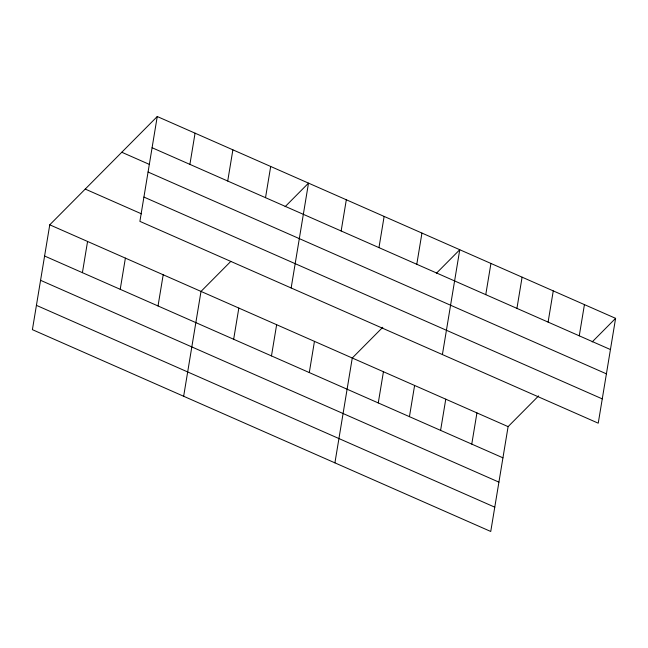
<?xml version="1.0" encoding="UTF-8"?>
<svg xmlns="http://www.w3.org/2000/svg" width="648" height="648" viewBox="0 0 648 648"><rect width="100%" height="100%" fill="white"/><g stroke="black" fill="none" stroke-linecap="round" stroke-linejoin="round"><path stroke-width="0.97" d="M157.253 116.527L139.895 221.373L598.242 423.185L615.6 318.338L157.253 116.527L49.758 224.816L32.4 329.662L490.747 531.473L508.105 426.627L538.61 395.896M82.409 272.662L87.569 241.461M120.22 289.316L125.388 258.115M158.031 305.961L163.199 274.76M189.905 164.373L195.064 133.172M183.651 396.26L201.01 291.414L230.81 261.395M227.715 181.027L232.883 149.826M233.661 339.26L238.829 308.059M265.526 197.672L270.694 166.471M271.471 355.914L276.639 324.713M291.154 287.971L308.505 183.125L285.096 206.712M309.29 372.56L314.45 341.358M341.156 230.971L346.324 199.77M334.911 462.858L352.269 358.012L382.774 327.281M378.967 247.625L384.134 216.424M378.27 402.935L383.43 371.733M416.786 264.279L421.945 233.078M409.439 416.664L414.599 385.463M442.406 354.569L459.764 249.723L436.347 273.31M440.6 430.385L445.767 399.184M485.765 294.646L490.933 263.444M471.768 444.107L476.936 412.906M516.934 308.375L522.094 277.174M548.103 322.096L553.262 290.895M579.263 335.818L584.431 304.617M592.191 341.925L615.6 318.338M152.086 147.728L610.432 349.547M121.784 152.256L149.445 164.438M148.068 172.028L606.415 373.847M143.921 197.065L602.267 398.885M85.228 189.078L141.491 213.848M49.758 224.816L508.105 426.627M44.59 256.017L502.937 457.828M40.565 280.317L498.911 482.136M36.426 305.354L494.772 507.173"/></g></svg>
